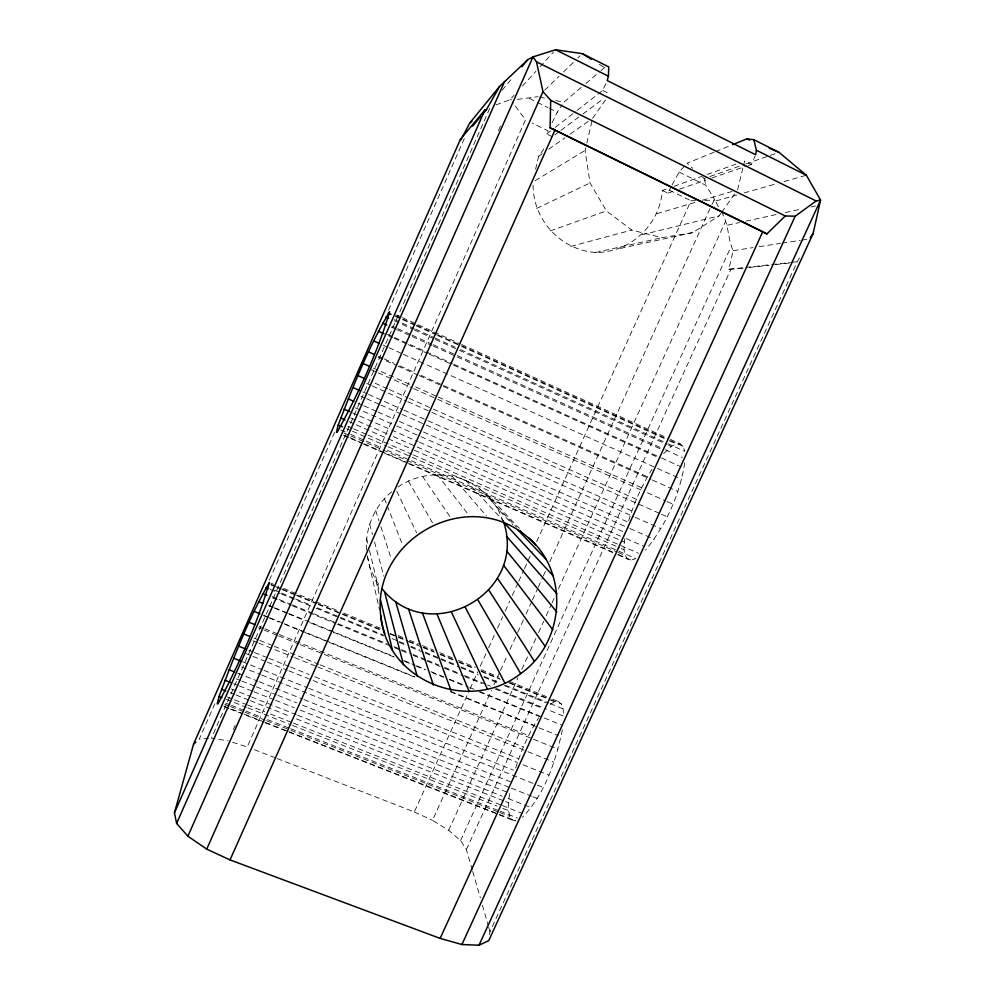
<?xml version="1.0" encoding="UTF-8"?>
<svg xmlns="http://www.w3.org/2000/svg" width="995" height="995" viewBox="0 0 995 995"><rect width="100%" height="100%" fill="white"/><g stroke="black" fill="none" stroke-linecap="round" stroke-linejoin="round"><path stroke-width="0.75" stroke-dasharray="4.97 3.73" d="M387.453 450.337L635.817 558.605L631.153 560.123L627.571 559.053C622.696 553.282 623.927 545.011 624.835 538.046M288.849 731.648L515.82 820.912L512.313 819.992C505.933 811.659 508.918 800.042 510.112 790.453M684.722 462.812C679.821 494.565 665.916 525.335 645.506 550.148M489.552 934.715L489.963 931.743L796.995 262.22L801.273 254.956M562.324 729.845C555.857 761.15 545.036 793.998 522.35 817.343M366.645 550.173C364.941 528.009 374.754 505.336 392.129 491.468M535.596 169.299L538.581 156.377L544.626 147.795M720.853 213.403L719.099 215.878L692.607 232.656L661.961 237.668L631.713 230.081L606.428 210.915L590.023 182.943L585.122 150.394L586.49 144.561M586.826 143.106L592.274 119.761M743.103 268.152L728.8 269.297L733.191 250.678C727.183 237.992 729.31 222.582 720.355 210.629M533.084 185.132C533.133 219.994 560.608 249.882 595.458 252.494C630.332 252.73 659.685 225.069 662.396 190.468L668.155 188.403M737.556 189.846L743.153 166.837M743.501 165.394L744.558 161.078L751.275 164.436L755.043 156.14M628.678 520.795C634.151 502.711 641.937 485.286 651.999 469.279M515.696 768.04C521.293 750.441 528.619 733.265 538.755 717.781M214.87 703.714L199.199 739.223L208.365 738.414M269.409 580.135L334.618 432.415M388.535 310.266L465.648 135.556M489.727 108.405L211.425 738.153L228.253 740.889M233.278 729.534L235.168 725.28M498.395 130.731L501.53 123.629M552.399 136.75L546.715 133.977L548.096 130.867L532.138 123.069M577.187 110.321L602.783 90.458L605.943 83.381M662.396 190.468L667.894 193.154L671.376 186.252M277.306 758.588L414.318 811.982L469.404 690.294M470.038 688.876L477.724 671.899M480.286 666.24L486.058 653.504M488.62 647.844L495.025 633.703M497.587 628.044L502.711 616.726M505.273 611.067L509.751 601.154M512.313 595.495L518.084 582.759M518.718 581.354L523.843 570.023M524.489 568.618L532.163 551.64M536.653 541.728L691.003 200.741L695.567 200.617M472.326 870.028L466.369 849.63L460.561 840.564L448.658 830.315L432.489 820.328L491.455 690.356M494.017 684.709L499.776 671.998M500.423 670.58L507.475 655.046M510.037 649.387L517.089 633.852M517.723 632.434L523.494 619.723M526.056 614.077L531.827 601.353M532.462 599.948L537.598 588.642M538.233 587.237L542.723 577.336M543.357 575.931L545.932 570.284M549.775 561.802L711.276 205.791M711.922 204.385L714.733 199.572L719.733 209.236M448.658 830.315L517.985 677.806M521.84 669.336L529.539 652.397M530.186 650.979L535.957 638.28M538.531 632.621L543.668 621.328M546.23 615.681L551.367 604.388M552.014 602.97L554.576 597.323M558.431 588.853L725.33 221.723M460.561 840.564L730.852 246.984M466.369 849.63L730.79 269.508M552.038 122.858L557.299 112.161L562.15 104.749M672.073 184.97L679.087 172.098L685.095 165.406M592.61 118.293L605.482 100.035M721.736 212.159L734.919 193.565M502.089 90.234L512.96 77.299M663.69 453.558L671.264 446.432L676.19 443.907L680.219 443.857L683.167 446.369L684.858 451.394L667.943 443.72M495.933 104.923L509.9 99.786L514.054 95.246M522.363 86.142L535.882 71.354M540.036 66.814L553.543 52.026M544.675 90.222L559.078 76.229M563.506 71.926L573.468 62.25M577.896 57.946L580.11 55.795M581.254 87.411L563.767 102.274L554.688 100.296M585.918 83.456L599.91 71.565M601.067 70.583L604.562 67.61L608.753 66.901M546.715 133.977L554.028 128.293M555.247 127.348L575.968 111.266M554.849 134.922L559.725 131.278M560.944 130.37L581.702 114.885M582.921 113.977L603.666 98.493M538.581 156.377L542.35 153.715M548.631 149.287L564.961 137.783M569.986 134.238L588.841 120.955M535.248 180.63L585.122 150.394M550.086 704.423L554.65 701.749L558.456 701.562L561.329 703.962L563.12 708.9L563.705 716.226L547.909 709.746M398.025 486.965C413.609 476.207 433.36 472.687 451.892 476.02C481.617 481.692 498.98 508.868 519.44 528.295M536.715 208.428L590.023 182.943M714.087 152.198L687.097 163.18L692.769 168.304M715.517 151.626L731.138 145.258M673.926 186.339L701.313 176.55M707.072 174.486L735.902 164.175M550.148 230.952L606.428 210.915M701.848 176.488L704.124 178.54L708.44 177.023M709.883 176.525L744.447 164.424M745.889 163.926L768.936 155.854M770.379 155.357L779.01 152.334M667.894 193.154L673.752 191.139M679.597 189.125L705.928 180.058M711.786 178.043L746.884 165.941M748.352 165.444L751.275 164.436M656.837 213.714L696.463 201.997M702.333 200.256L734.621 190.717M716.014 200.915L736.748 195.02M744.16 192.918L776.734 183.652M784.147 181.55L804.88 175.655M570.794 246.399L631.713 230.081M641.937 234.795L719.099 215.878M595.458 252.494L661.961 237.668M620.407 248.402L692.607 232.656M727.556 225.144L739.695 222.507M745.765 221.188L777.617 214.248M785.204 212.594L800.378 209.286M811 206.985L815.552 205.99M517.45 99.376L538.034 96.677M733.191 250.678L753.016 247.618M759.123 246.685L780.478 243.389M781.995 243.153L800.303 240.33M801.833 240.106L807.928 239.161M728.8 269.297L744.148 267.593M745.69 267.419L790.192 262.481M791.721 262.307L797.866 261.635M749.272 267.468L769.284 265.279M775.441 264.595L789.296 263.078M704.709 200.381L713.838 200.144M509.9 99.786L511.517 99.861M539.551 97.012L545.608 98.318M232.631 742.282L247.22 746.946L525.497 119.823L512.462 102.112M254.384 749.72L275.876 758.028M226.263 699.311L246.437 707.258M247.879 707.831L291.087 724.87M292.53 725.43L497.09 806.099M502.861 808.363L508.619 810.639M225.741 703.154L230.069 704.858M231.512 705.43L244.509 710.542M245.952 711.114L261.834 717.37M267.605 719.634L289.271 728.166M290.714 728.738L498.607 810.602M500.062 811.174L517.388 817.989M224.783 704.286L229.111 705.99M230.542 706.549L243.501 711.649M244.944 712.221L265.105 720.156M266.548 720.716L498.371 811.957M499.813 812.529L509.888 816.497M223.8 706.052L242.593 713.452M244.036 714.012L264.272 721.972M265.715 722.544L287.406 731.076M224.447 706.798L228.788 708.502M230.243 709.074L263.513 722.159M264.956 722.718L497.848 814.308M499.303 814.868L512.313 819.992M231.362 688.963L250.106 696.376M251.536 696.948L296.236 714.646M297.679 715.218L502.388 796.261M508.159 798.55L531.218 807.679M230.206 692.694L234.534 694.41M235.977 694.983L248.961 700.107M250.404 700.679L290.776 716.636M296.547 718.925L504.191 801.025M505.634 801.597L508.52 802.729M227.333 696.997L233.091 699.274M234.534 699.846L246.051 704.398M247.494 704.957L264.782 711.786M270.541 714.049L292.144 722.581M293.587 723.154L500.995 805.005M502.438 805.577L522.599 813.537M236.176 678.789L240.492 680.505M241.934 681.077L254.894 686.239M256.337 686.811L276.51 694.821M277.941 695.393L296.672 702.843M302.43 705.132L509.85 787.58M511.293 788.152L531.467 796.162M532.897 796.746L537.225 798.463M233.614 683.677L237.942 685.393M239.385 685.965L252.394 691.127M253.837 691.699L274.06 699.721M275.515 700.293L294.296 707.743M300.067 710.044L509.577 793.152M242.382 661.712L262.556 669.784M263.998 670.369L307.244 687.657M308.686 688.241L513.383 770.13M241.574 666.986L260.329 674.473M261.772 675.058L535.969 784.545M537.412 785.117L543.195 787.431M237.706 673.192L257.892 681.239M259.334 681.811L302.604 699.037M304.047 699.622L510.261 781.759M248.825 650.245L253.128 651.974M254.558 652.558L267.481 657.745M268.924 658.329L289.023 666.401M290.465 666.986L309.122 674.486M314.868 676.799L518.768 758.737M245.802 653.528L251.548 655.829M252.979 656.401L265.914 661.588M267.344 662.172L287.455 670.232M288.886 670.817L517.226 762.444M522.972 764.745L548.83 775.13M254.061 638.156L258.389 639.897M259.819 640.481L272.792 645.705M274.222 646.29L318.885 664.324M320.315 664.896L523.407 746.897M252.966 640.792L257.282 642.546M258.725 643.118L293.276 657.061M294.707 657.633L316.31 666.351M317.741 666.924L526.492 751.125M527.935 751.71L553.854 762.158M259.247 626.415L263.563 628.168M265.006 628.753L277.966 634.002M279.408 634.586L528.556 735.628M258.414 627.733L262.73 629.487M264.173 630.071L277.132 635.32M278.575 635.904L298.736 644.088M300.179 644.661L532.089 738.663M533.531 739.248L558.008 749.173M264.185 615.482L268.488 617.236M269.919 617.82L282.841 623.081M284.272 623.666L414.878 676.849M450.76 691.463L534.004 725.367M263.314 615.544L267.63 617.31M269.073 617.895L279.147 621.999M284.893 624.338L303.599 631.949M305.042 632.534L417.253 678.229M450.349 691.699L558.245 735.641M268.899 605.408L273.202 607.161M274.632 607.758L287.555 613.032M288.985 613.616L393.734 656.439M403.771 660.543L415.251 665.245M416.694 665.829L425.3 669.349M431.034 671.687L443.944 676.973M449.69 679.324L468.346 686.948M469.777 687.533L474.08 689.286M479.826 691.637L561.615 725.069M268.712 605.806L273.016 607.559M274.446 608.144L287.344 613.417M288.774 614.002L304.545 620.445M310.266 622.795L331.77 631.576M333.201 632.161L394.816 657.347M404.853 661.451L414.878 665.555M416.308 666.14L424.915 669.647M432.079 672.583L443.546 677.272M449.267 679.61L465.038 686.053M479.366 691.911L539.551 716.512M270.951 584.413L275.267 586.192M276.697 586.789L281.013 588.567M282.456 589.152L295.391 594.475M296.821 595.072L316.945 603.356M318.388 603.953L381.645 629.984M390.264 633.541L407.515 640.643M408.957 641.228L417.577 644.785M423.323 647.148L433.385 651.29M440.574 654.25L453.521 659.573M459.267 661.949L475.075 668.453M480.834 670.817L499.515 678.515M509.577 682.657L549.825 699.224M551.267 699.821L561.329 703.962M270.976 584.985L275.279 586.751M276.709 587.348L281.013 589.115M282.443 589.699L295.328 595.01M296.771 595.595L316.82 603.853M318.251 604.45L341.173 613.878M342.616 614.475L381.296 630.395M389.891 633.927L397.055 636.875M398.485 637.472L407.079 641.004M408.51 641.601L421.407 646.899M422.838 647.496L434.305 652.21M440.039 654.573L457.227 661.65M458.658 662.235L474.416 668.727M481.58 671.675L500.211 679.336M508.806 682.868L554.65 701.749M274.259 590.147L280.005 592.51M281.448 593.095L294.371 598.418M295.813 599.002L311.622 605.507M317.368 607.87L338.922 616.738M340.365 617.323L383.473 635.046M392.105 638.591L397.851 640.954M399.281 641.551L405.04 643.914M410.786 646.277L419.405 649.822M425.151 652.185L439.529 658.093M440.959 658.678L455.337 664.585M461.083 666.948L476.891 673.453M484.08 676.401L499.888 682.906M505.634 685.269L548.742 702.992M550.185 703.577L563.12 708.9M270.142 589.363L280.192 593.493M281.622 594.077L314.644 607.659M316.074 608.243L339.046 617.684M340.489 618.281L383.56 635.979M399.343 642.471L405.089 644.822M410.835 647.185L423.758 652.496M425.188 653.081L439.541 658.989M440.984 659.573L459.64 667.247M461.083 667.832L478.309 674.921M484.055 677.284L496.965 682.582M504.154 685.543L545.782 702.644M272.108 596.627L277.854 598.99M279.296 599.575L290.789 604.288M292.219 604.873L312.33 613.119M313.773 613.716L336.758 623.144M338.188 623.728L387.03 643.765M394.207 646.7L399.953 649.063M401.395 649.648L411.445 653.777M412.888 654.362L425.81 659.66M427.253 660.257L438.745 664.971M444.491 667.322L458.844 673.217M464.59 675.568L486.145 684.411M487.575 684.995L490.448 686.177M496.194 688.528L546.479 709.149M272.667 597.771L291.299 605.408M292.741 605.992L335.738 623.629M337.168 624.213L388.759 645.369M394.493 647.72L400.226 650.071M401.657 650.655L407.39 653.006M413.124 655.357L426.022 660.655M427.464 661.24L443.223 667.707M444.665 668.292L463.297 675.928M464.727 676.513L481.928 683.565M494.826 688.851L542.126 708.253M270.802 583.095L273.662 584.276M283.675 588.406L338.064 610.806M343.785 613.156L382.428 629.076M398.174 635.556L403.895 637.907M409.617 640.27L421.072 644.984M422.502 645.568L433.944 650.295M439.666 652.645L452.551 657.956M458.272 660.307L475.448 667.384M481.17 669.735L498.346 676.811M509.801 681.525L547.001 696.848M552.735 699.211L558.456 701.562M347.976 426.357L352.255 428.223M353.673 428.845L366.496 434.442M367.914 435.064L412.067 454.354M413.497 454.976L638.516 553.27M346.745 428.733L351.011 430.586M352.429 431.208L386.558 446.108M387.988 446.73L410.736 456.655M412.166 457.277L619.798 547.897M621.228 548.519L624.064 549.762M340.626 429.927L349.133 433.633M350.551 434.255L364.755 440.449M366.172 441.059L381.781 447.874M343.86 432.962L349.543 435.437M350.961 436.046L616.651 551.815M618.082 552.436L625.183 555.533M344.32 435.225L348.586 437.079M350.004 437.7L362.789 443.26M364.207 443.882L408.224 463.048M409.642 463.67L612.696 552.088M618.368 554.563L631.153 560.123M343.511 435.387L361.969 443.434M363.399 444.044L383.274 452.7M384.692 453.322L616.203 554.115M617.621 554.725L627.571 559.053M352.603 412.888L358.287 415.388M359.717 416.01L418.024 441.606M419.442 442.228L622.808 531.479M350.613 417.863L387.553 434.044M393.236 436.531L620.581 536.131M626.265 538.618L644.735 546.715M349.195 421.706L354.867 424.193M356.285 424.815L412.987 449.628M414.405 450.237L624.238 542.039M358.15 403.249L362.416 405.127M363.834 405.749L376.632 411.383M378.05 412.017L393.684 418.895M399.381 421.407L422.116 431.42M423.534 432.041L628.231 522.201M355.501 407.888L395.313 425.4M396.744 426.022L419.492 436.021M420.922 436.656L628.554 527.947M629.984 528.569L654.163 539.203M362.827 391.93L367.08 393.821M368.498 394.443L402.478 409.467M403.895 410.102L426.544 420.114M427.962 420.736L631.862 510.908M360.961 396.246L365.227 398.137M366.645 398.759L379.443 404.405M380.861 405.04L400.749 413.82M402.179 414.442L424.915 424.479M426.333 425.114L633.79 516.716M635.22 517.35L660.792 528.644M375.065 383.224L387.851 388.896M389.269 389.53L407.739 397.726M409.156 398.361L431.88 408.46M433.298 409.082L636.39 499.279M366.757 383.51L371.011 385.388M372.416 386.023L406.433 401.109M407.851 401.731L430.524 411.793M431.929 412.428L660.071 513.619M661.488 514.253L667.16 516.766M373.224 368.038L409.952 384.418M415.611 386.943L436.805 396.396M438.21 397.017L641.651 487.761M371.172 369.667L376.844 372.192M378.262 372.826L412.253 387.975M413.671 388.61L436.345 398.709M437.763 399.343L641.763 490.261M647.434 492.786L665.854 500.995M667.272 501.629L672.931 504.154M378.548 356.347L382.801 358.25M384.207 358.884L394.119 363.324M399.779 365.861L415.35 372.826M421.009 375.364L442.228 384.878M443.646 385.513L647.434 476.779M378.162 357.267L396.545 365.488M397.95 366.123L417.751 374.991M419.156 375.625L441.78 385.749M443.185 386.383L650.979 479.416M652.384 480.05L677.831 491.443M388.349 335.713L392.59 337.628M393.995 338.263L406.719 343.996M408.137 344.643L427.912 353.573M429.33 354.208L451.941 364.406M453.359 365.041L658.28 457.513M383.224 345.078L387.876 347.33M388.883 347.628L402.005 353.685M403.423 354.319L681.612 479.254M392.229 326.136L396.47 328.051M397.888 328.698L410.624 334.457M412.042 335.104L431.855 344.071M433.273 344.718L455.921 354.966M457.327 355.613L663.951 449.155M665.369 449.802L682.359 457.489M391.047 326.969L395.301 328.897M396.719 329.532L410.873 335.937M412.291 336.584L432.104 345.551M433.521 346.198L661.439 449.342M387.503 334.32L393.149 336.87M394.555 337.504L452.464 363.648M453.882 364.282L660.083 457.352M661.488 457.986L681.264 466.916M396.669 314.98L400.898 316.907M402.316 317.554L460.15 343.835M461.556 344.481L668.938 438.733M670.344 439.367L680.219 443.857M395.438 315.639L415.176 324.619M416.594 325.253L436.332 334.233M437.75 334.867L460.312 345.116M461.73 345.762L664.834 438.036M670.481 440.611L683.167 446.369M395.338 316.335L400.985 318.897M402.39 319.532L415.102 325.303M416.507 325.95L436.27 334.917M437.676 335.564L460.262 345.825M461.668 346.459L667.72 440.064M669.137 440.698L676.19 443.907M394.406 319.606L414.144 328.561M415.562 329.196L433.895 337.516M435.3 338.163L455.038 347.118M460.673 349.668L666.526 443.073M394.368 320.825L412.726 329.158M414.144 329.805L433.919 338.773M435.337 339.419L457.936 349.668M459.354 350.302L667.023 444.504M668.441 445.151L671.264 446.432M414.318 811.982L432.489 820.328M669.274 190.107L691.003 200.741M529.34 98.406L535.994 101.689M537.325 102.336L547.971 107.584M549.315 108.231L557.299 112.161M679.087 172.098L705.915 185.294L714.733 199.572M602.783 90.458L609.773 93.94M599.338 64.327L604.562 67.61M478.57 487.649L516.691 527.263M489.403 497.338L497.91 509.054L512.91 524.751M465.884 480.436L504.017 521.542M451.892 476.02L486.443 515.92M437.203 474.603L469.043 515.373M367.292 555.969L369.817 567.361L375.911 580.582L380.289 586.378M422.452 476.269L450.548 517.487M408.323 480.958L432.813 523.395M396.769 491.244L416.631 532.86M497.91 509.054L503.147 520.945M384.393 498.458L386.62 504.154M387.179 505.584L402.764 545.471M375.662 510.497L378.983 520.808M380.874 526.716L391.321 559.153M472.749 871.483L480.349 897.826M482.438 905.201L488.284 925.835M488.707 927.315L489.963 931.743M369.642 524.029L372.478 534.464M374.506 541.914L383.834 576.192M704.124 178.54L705.915 185.294M366.595 538.444L368.05 544.489M369.506 550.521L379.331 591.291M375.911 580.582L379.431 595.396M367.342 556.093L379.493 609.798"/><path stroke-width="1.49" d="M382.03 588.704C428.932 647.795 527.325 593.642 503.731 522.275M380.724 615.569C386.558 681.525 469.814 713.838 520.683 673.603C564.352 643.168 569.762 573.468 529.104 538.245M460.474 139.201L193.565 744.111L174.448 812.803L176.612 823.412L187.893 836.21L206.724 849.121L230.032 859.916L440.151 938.409L461.916 944.516L478.981 945.25L488.719 940.673L813.126 233.514L820.552 200.082L816.149 200.965L795.179 216.213L785.254 215.965L766.871 233.937L550.098 127.845L550.708 100.284L542.996 91.664L536.479 61.814L532.997 56.889L527.798 59.65L499.515 86.528L469.789 122.982L460.784 140.133L460.474 139.201L484.876 110.047L486.431 109.736L499.515 86.528M732.556 144.685L746.76 138.902L753.812 139.686L756.374 150.22L755.678 154.76L607.211 80.558L608.442 76.192L608.753 66.901L582.324 53.643L555.62 49.75L532.997 56.889L187.893 836.21M219.062 696.463L217.221 703.95L218.017 703.788C238.489 665.145 257.096 624.362 269.371 582.51C248.464 618.268 233.75 657.732 219.062 696.463L221.947 697.607M338.213 425.002L336.409 432.303L337.23 432.141C358.15 393.921 377.204 353.412 389.617 311.783C368.225 347.168 353.15 386.446 338.213 425.002L342.479 426.867M174.448 812.803L484.876 110.047M176.612 823.412L504.589 81.478M206.724 849.121L542.996 91.664M230.032 859.916L555.011 130.009L550.098 127.845M440.151 938.409L762.742 231.698L555.011 130.009M461.916 944.516L795.179 216.213M478.981 945.25L820.552 200.082L806.36 175.244L779.01 152.334L753.812 139.686M810.191 237.842L813.126 233.514M521.865 66.715L527.798 59.65M472.625 126.104L480.51 116.751M482.488 114.413L486.431 109.736M193.565 744.111L195.816 742.158M469.789 122.982L471.916 121.353M221.562 689.274L225.877 690.99M224.945 680.232L230.716 682.533M233.725 658.255L240.939 661.14M229.061 669.747L234.82 672.048M238.763 646.203L245.952 649.088M243.986 634.076L249.745 636.402M249.173 622.323L254.931 624.661M254.135 611.39L259.869 613.728M258.688 601.701L262.978 603.467M265.827 587.597L268.7 588.779M262.643 593.654L266.934 595.42M746.76 138.902L749.571 140.071M769.197 148.243L779.01 152.334M344.071 409.144L349.755 411.644M340.688 417.987L344.942 419.853M348.2 398.858L353.884 401.371M352.914 387.553L359.991 390.687M358.026 375.65L365.128 378.809M363.337 363.623L368.983 366.148M368.647 351.919L374.307 354.456M378.448 331.248L384.107 333.798M373.747 340.974L379.406 343.524M382.553 323.126L386.806 325.054M388.286 313.126L391.11 314.408M385.886 316.982L388.709 318.263M550.708 100.284L785.254 215.965M536.479 61.814L816.149 200.965M555.62 49.75L608.442 76.192M756.374 150.22L806.36 175.244M762.742 231.698L766.871 233.937M535.534 544.874C472.239 475.647 355.315 544.85 384.804 633.653M582.324 53.643L591.49 59.389M519.875 530.571L521.989 532.773M518.283 530.36L546.155 559.526M504.763 523.395L553.394 576.08M506.642 536.429L556.964 593.804M506.53 550.894L556.74 611.937M503.408 565.073L552.747 629.711M497.413 578.344L545.16 646.364M488.819 590.147L534.327 661.202M477.973 599.985L520.683 673.603M465.349 607.423L504.826 683.03M451.481 612.161L487.413 689.075M436.954 613.977L469.167 691.488M422.39 612.796L450.884 690.132M408.423 608.629L433.335 685.057M395.662 601.664L417.303 676.451M384.655 592.174L403.46 664.66M380.488 599.836L392.465 650.195"/></g></svg>
